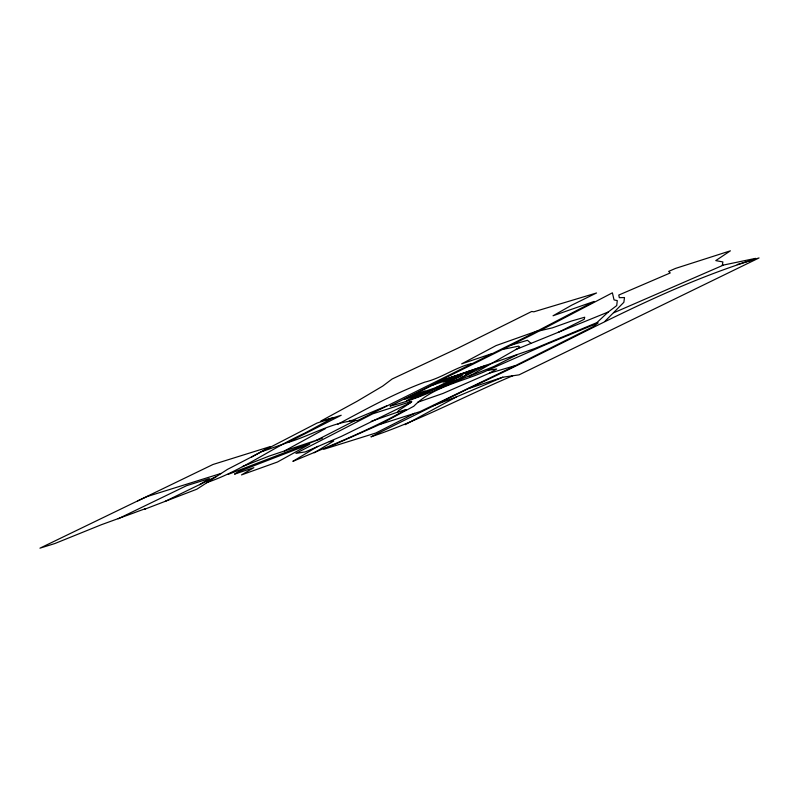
<?xml version="1.0" encoding="UTF-8"?>
<svg xmlns="http://www.w3.org/2000/svg" width="799" height="799" viewBox="0 0 799 799"><rect width="100%" height="100%" fill="white"/><g stroke="black" fill="none" stroke-linecap="round" stroke-linejoin="round"><path stroke-width="1.2" d="M371.235 421.343L397.992 411.994L398.341 410.726L411.505 402.117L411.715 401.308L372.694 413.842L295.93 453.363L305.328 451.894L341.323 436.414L411.505 402.117L408.808 402.536L410.816 401.567M605.113 321.128L623.869 302.292L624.488 297.558L619.325 297.677L618.786 295.051L670.241 272.948L668.653 271.41L675.515 268.414L730.396 250.826L715.754 260.604L722.875 261.942L722.306 265.298L755.524 258.377L754.945 259.176C654.82 290.217 564.703 344.709 469.772 387.914L370.936 436.853C419.835 420.504 465.268 395.775 512.748 375.78L519.06 374.851L759.05 257.937L737.217 264.539M380.094 424.339L419.984 411.635L515.545 365.543L593.148 326.621L598.211 322.876L545.158 344.878L487.65 370.307C463.021 381.742 433.248 386.207 413.772 406.262L380.094 424.339L323.785 449.288L375.79 433.018L414.701 413.313M608.309 311.97L596.873 322.636L534.471 348.634L436.813 382.182L532.344 334.621L612.384 292.834L614.051 299.925L617.267 300.604L616.728 305.588L608.309 311.97L515.844 349.543L469.113 376.339L493.812 366.521L517.362 354.616M262.402 451.435L288.089 442.396L341.203 415.25L317.063 423.041L227.455 469.393L196.834 489.208L144.619 509.243L145.817 508.573L144.959 508.863A57.977 4.045 -23 0 0 133.173 513.168L101.363 524.723L54.851 543.54L39.95 548.174L212.973 464.489L270.392 446.551L251.725 456.968M199.67 484.703L209.338 478.571L186.606 485.672L118.132 518.791M317.852 446.331L292.853 461.353C331.195 445.403 370.017 430.012 406.222 409.547L397.992 411.994M456.429 380.524L476.374 368.738M515.844 349.543L519.839 347.175L518.641 346.147L502.791 349.383M417.627 402.287L443.006 393.438L489.308 373.233L496.708 369.008L487.65 370.307M316.714 440.129L355.745 420.184M314.207 452.783L333.732 440.998L329.318 441.737M206.482 482.696C241.348 470.921 271.141 448.419 304.509 433.278L333.632 417.527L320.828 421.073L357.053 401.298L382.721 386.087L392.119 379.006L458.097 348.084L531.725 311.47L533.852 311.81L596.553 292.973L571.605 305.228L553.038 315.775L594.146 301.423L525.892 336.958L357.842 420.444C333.503 421.303 311.181 435.525 288.089 442.396M242.387 466.596L269.033 456.119L284.504 450.936L325.523 428.534M405.153 424.688L456.529 396.873L502.761 377.218L512.748 375.78M337.797 424.239C366.202 409.048 394.516 393.358 424.798 382.122C441.258 378.267 455.031 367.52 471.48 363.595M216.189 476.534L165.103 501.382M416.838 395.195L425.018 391.021L412.404 395.375M452.743 376.898L444.564 381.063L431.949 385.418M455.49 375.82L443.285 382.042L462.142 375.54L437.682 388.004M436.004 387.575L454.321 378.237M437.982 386.886L419.665 396.224L406.641 400.718L424.958 391.38L443.825 384.878M456.309 377.547L468.514 371.325M473.577 369.707L465.398 373.872L470.891 371.984M558.042 332.474L584.239 319.27L584.718 317.223L571.505 321.028L552.479 327.83L539.864 330.756M440.119 381.043L390.052 406.072C417.527 399.37 444.644 385.697 471.27 375.071M137.668 500.903L147.645 496.379L221.103 473.427M613.812 312.739L723.255 265.178M447.879 384.489L452.024 382.771M386.786 405.832L352.109 420.374L349.353 420.693M227.865 474.476L322.357 438.232L284.504 450.936M433.098 405.752L456.529 396.873M537.977 330.706L496.059 345.597L461.662 363.865L491.415 353.787M449.388 378.926L462.411 374.441M445.862 383.84L457.797 379.715M412.753 397.602L425.777 393.118M468.534 388.564L502.761 377.218M511.769 344.928L527.49 340.304L531.075 343.43M489.308 373.233L515.545 365.543M238.551 471.65L234.526 474.157L253.842 467.675L241.498 474.916L277.453 462.022L309.732 444.174L238.551 471.65M440.129 381.243L404.224 399.54L450.476 383.56L486.192 365.353L440.129 381.243"/></g></svg>
